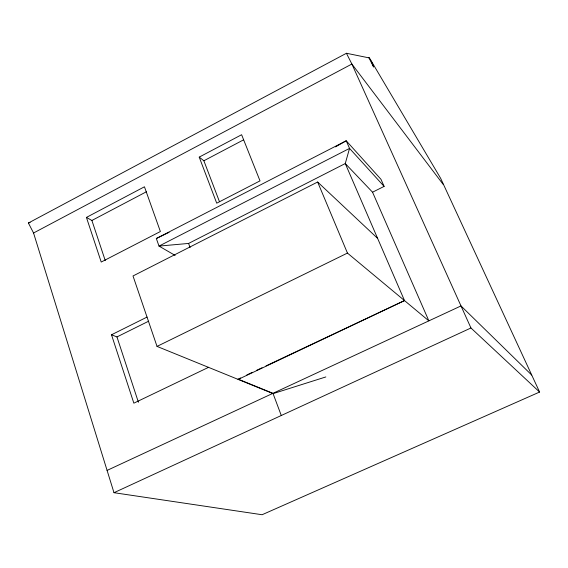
<?xml version="1.0" encoding="UTF-8"?>
<svg xmlns="http://www.w3.org/2000/svg" width="568" height="568" viewBox="0 0 568 568"><rect width="100%" height="100%" fill="white"/><g stroke="black" fill="none" stroke-linecap="round" stroke-linejoin="round"><path stroke-width="0.85" d="M335.525 146.885L346.217 140.772L380.979 179.325L384.117 186.403L372.544 192.197L345.266 163.548L349.547 148.404L346.217 140.772L156.328 238.51L159.012 246.093L175.129 255.415M28.4 223.011L346.43 53.264L368.987 57.865A5.872 0.469 62.9 0 1 371.316 61.117L440.647 178.309L539.6 392.041L262.096 514.736L113.99 492.697L33.555 233.001L28.4 223.011L30.097 222.507M33.555 233.001L351.876 64.042L443.104 184.302M199.212 157.116L241.613 134.722L260.016 180.873L216.72 203.195L199.212 157.116L203.869 160.758L219.433 201.604M86.421 217.416L144.449 186.787L160.382 231.524L101.218 262.047L86.421 217.416L91.895 220.469L105.257 260.598M203.869 160.758L243.615 139.827M91.895 220.469L146.395 191.771M384.117 186.403L349.547 148.404L159.012 246.093L188.583 243.438L345.266 163.548L404.508 300.586L238.169 379.417L240.441 377.954M377.621 238.382L317.64 182.016L133.011 275.97L157.031 346.402L273.087 393.624L325.84 376.939M208.669 367.276L133.849 403.173L111.498 334.772L147.048 317.072M111.498 334.772L116.958 336.93L148.638 321.197M157.031 346.402L347.446 253.079L428.868 320.863L372.544 192.197M156.328 238.51L169.065 232.34M246.839 374.937L252.44 372.296M256.438 370.414L262.033 367.773M266.03 365.884L404.508 300.586M107.061 470.418L460.996 305.932L531.705 375.043M113.99 492.697L470.95 327.984L539.6 392.041M238.042 379.083L272.967 393.312L281.281 415.506M368.987 57.865L373.609 67.024L371.316 61.117M346.43 53.264L351.876 64.042L470.95 327.984M317.64 182.016L347.446 253.079M188.583 243.438L190.088 247.563M116.958 336.93L138.414 402.272"/></g></svg>
